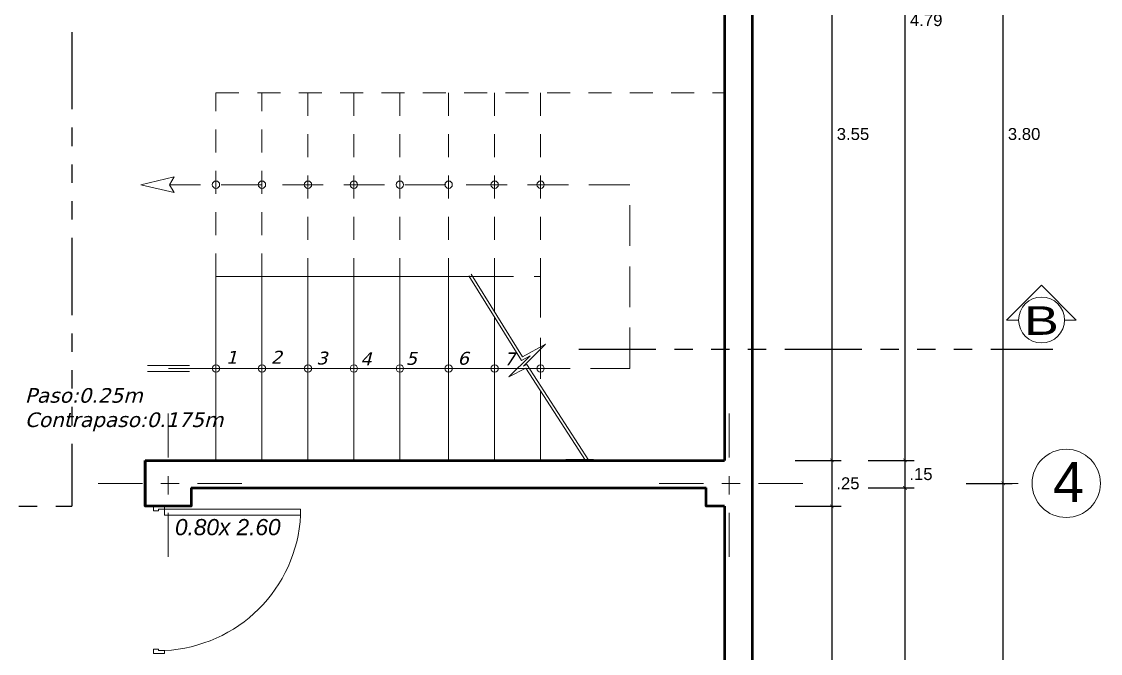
# Model space of a CAD drawing. Header units: millimetres. Extents: x 2033 to 2295, y 1536 to 1691.
# Drawn here: x 2112.84 to 2118.71, y 1624.19 to 1627.62 of the extents above; entities that cross this region are included whole.
import ezdxf

# ---------------------------------------------------------------- set-up
doc = ezdxf.new("R2010")
doc.units = ezdxf.units.MM
for name, pattern in [('ACAD_ISO06W100', [36, 24, -3, 0, -3, 0, -3, 0, -3]), ('ACAD_ISO10W100', [18, 12, -3, 0, -3]), ('HIDDEN2', [4.7625, 3.175, -1.5875]), ('RAYITAS', [0.375, 0.25, -0.125])]:
    doc.linetypes.add(name, pattern=pattern)
doc.layers.get('Defpoints').update_dxf_attribs({"color": 164})
for name, color, linetype, lineweight in [('cotas', 251, 'Continuous', 15), ('Ejes', 65, 'ACAD_ISO10W100', 15), ('escaleras', 30, 'Continuous', 15), ('Layer2', 2, 'Continuous', 9), ('MURO CORTE', 132, 'Continuous', 50), ('muroalto', 12, 'Continuous', 50), ('PISOS', 252, 'Continuous', 0), ('PYV', 30, 'Continuous', 13), ('Texto S.', 7, 'Continuous', 30), ('TEXTOS', 7, 'Continuous', 5)]:
    doc.layers.add(name, color=color, linetype=linetype, lineweight=lineweight)
doc.styles.add('ARIAL', font='arial.ttf', dxfattribs={"width": 1.3, "height": 0.1})
doc.styles.add('ARRR', font='arial.ttf', dxfattribs={"height": 0.1})
doc.styles.add('Micky-Arial', font='arial.ttf', dxfattribs={"width": 1.5, "height": 0.125})
doc.styles.get("Standard").update_dxf_attribs({"font": 'arial.ttf'})
doc.dimstyles.new('Aritek', dxfattribs={"dimtxt": 0.065, "dimasz": 0.02, "dimexe": 0.05, "dimexo": 0.15, "dimgap": 0.03, "dimtad": 2, "dimtih": 1, "dimtoh": 1, "dimzin": 4, "dimdsep": 46, "dimtxsty": 'Standard', "dimblk": 'ARCHTICK', "dimcen": 0.1, "dimclrt": 7, "dimadec": 0, "dimazin": 0, "dimtfac": 1, "dimtmove": 2, "dimatfit": 1, "dimldrblk": 'DOTSMALL', "dimfxl": 0.2, "dimfxlon": 1, "dimarcsym": 0})

# ---------------------------------------------------------------- blocks, each defined once
blk = doc.blocks.new('P')
at = {"linetype": 'Continuous'}
for p, q in [((0.06, 1), (0.02, 1)), ((0.02, 0.075), (0.02, 1)), ((0.06, 1), (0.06, 0.075)), ((0, 0), (0, 0.075)), ((0, 0.075), (0.02, 0.075)), ((0.06, 0.075), (0.02, 0.075)), ((0.02, 0.075), (0.02, 0.035)), ((0.98, 0.075), (0.98, 0.035)), ((1, 0.075), (0.98, 0.075)), ((1, 0), (1, 0.075)), ((0.03, 0), (0, 0)), ((0.02, 0.035), (0.03, 0.035)), ((0.03, 0.035), (0.03, 0)), ((0.97, 0.035), (0.97, 0)), ((0.98, 0.035), (0.97, 0.035)), ((0.97, 0), (1, 0))]:
    blk.add_line(p, q, dxfattribs=at)
blk.add_arc((0.0086, 0.0289), 0.9725, 2.71991, 86.96955, dxfattribs=at)
blk = doc.blocks.new('_ArchTick')
at = {"color": 0, "linetype": 'ByBlock', "const_width": 0.15}
blk.add_lwpolyline([(-0.5, -0.5), (0.5, 0.5)], dxfattribs=at)
blk = doc.blocks.new('*D123')
at = {"layer": 'cotas', "color": 0, "lineweight": -2, "transparency": 16777216}
for p, q in [((2117.0451, 1628.787), (2117.2951, 1628.787)), ((2117.2451, 1628.787), (2117.2451, 1625.2363)), ((2117.0451, 1625.2363), (2117.2951, 1625.2363))]:
    blk.add_line(p, q, dxfattribs=at)
at = {"layer": 'Defpoints', "color": 0, "transparency": 16777216}
for p in [(2116.6614, 1628.787), (2116.6614, 1625.2363), (2117.2451, 1625.2363)]:
    blk.add_point(p, dxfattribs=at)
at = {"layer": 'cotas', "color": 0, "lineweight": -2, "transparency": 16777216, "xscale": 0.02, "yscale": 0.02, "zscale": 0.02}
for p, rotation in [((2117.2451, 1628.787), 90), ((2117.2451, 1625.2363), 270)]:
    blk.add_blockref('_ArchTick', p, dxfattribs=dict(at, rotation=rotation))
at = {"layer": 'cotas', "color": 7, "transparency": 16777216, "insert": (2117.3597, 1627.0117), "char_height": 0.065, "attachment_point": 5}
blk.add_mtext('3.55', dxfattribs=at)
blk = doc.blocks.new('_DotSmall')
at = {"color": 0, "linetype": 'ByBlock', "const_width": 0.5}
blk.add_lwpolyline([(-0.0625, 0, 1), (0.0625, 0, 1)], format="xyb", close=True, dxfattribs=at)
blk = doc.blocks.new('*D124')
at = {"layer": 'cotas', "color": 0, "lineweight": -2, "transparency": 16777216}
for p, q in [((2117.0451, 1625.2363), (2117.2951, 1625.2363)), ((2117.2451, 1625.2363), (2117.2451, 1624.9863)), ((2117.0451, 1624.9863), (2117.2951, 1624.9863))]:
    blk.add_line(p, q, dxfattribs=at)
at = {"layer": 'Defpoints', "color": 0, "transparency": 16777216}
for p in [(2116.6614, 1625.2363), (2116.5614, 1624.9863), (2117.2451, 1624.9863)]:
    blk.add_point(p, dxfattribs=at)
at = {"layer": 'cotas', "color": 0, "lineweight": -2, "transparency": 16777216, "xscale": 0.02, "yscale": 0.02, "zscale": 0.02}
for p, rotation in [((2117.2451, 1625.2363), 90), ((2117.2451, 1624.9863), 270)]:
    blk.add_blockref('_ArchTick', p, dxfattribs=dict(at, rotation=rotation))
at = {"layer": 'cotas', "color": 7, "transparency": 16777216, "insert": (2117.3323, 1625.1113), "char_height": 0.065, "attachment_point": 5}
blk.add_mtext('.25', dxfattribs=at)
blk = doc.blocks.new('*D125')
at = {"layer": 'cotas', "color": 0, "lineweight": -2, "transparency": 16777216}
for p, q in [((2117.0451, 1624.9863), (2117.2951, 1624.9863)), ((2117.2451, 1624.9863), (2117.2451, 1621.2263)), ((2117.0451, 1621.2263), (2117.2951, 1621.2263))]:
    blk.add_line(p, q, dxfattribs=at)
at = {"layer": 'Defpoints', "color": 0, "transparency": 16777216}
for p in [(2116.5614, 1624.9863), (2116.6614, 1621.2263), (2117.2451, 1621.2263)]:
    blk.add_point(p, dxfattribs=at)
at = {"layer": 'cotas', "color": 0, "lineweight": -2, "transparency": 16777216, "xscale": 0.02, "yscale": 0.02, "zscale": 0.02}
for p, rotation in [((2117.2451, 1624.9863), 90), ((2117.2451, 1621.2263), 270)]:
    blk.add_blockref('_ArchTick', p, dxfattribs=dict(at, rotation=rotation))
at = {"layer": 'cotas', "color": 7, "transparency": 16777216, "insert": (2117.3595, 1623.1063), "char_height": 0.065, "attachment_point": 5}
blk.add_mtext('3.76', dxfattribs=at)
blk = doc.blocks.new('*D145')
at = {"layer": 'cotas', "color": 0, "lineweight": -2, "transparency": 16777216}
for p, q in [((2117.4421, 1630.0266), (2117.6921, 1630.0266)), ((2117.6421, 1630.0266), (2117.6421, 1625.2363)), ((2117.4421, 1625.2363), (2117.6921, 1625.2363))]:
    blk.add_line(p, q, dxfattribs=at)
at = {"layer": 'Defpoints', "color": 0, "transparency": 16777216}
for p in [(2116.6614, 1630.0266), (2116.6614, 1625.2363), (2117.6421, 1625.2363)]:
    blk.add_point(p, dxfattribs=at)
at = {"layer": 'cotas', "color": 0, "lineweight": -2, "transparency": 16777216, "xscale": 0.02, "yscale": 0.02, "zscale": 0.02}
for p, rotation in [((2117.6421, 1630.0266), 90), ((2117.6421, 1625.2363), 270)]:
    blk.add_blockref('_ArchTick', p, dxfattribs=dict(at, rotation=rotation))
at = {"layer": 'cotas', "color": 7, "transparency": 16777216, "insert": (2117.7579, 1627.6314), "char_height": 0.065, "attachment_point": 5}
blk.add_mtext('4.79', dxfattribs=at)
blk = doc.blocks.new('*D146')
at = {"layer": 'cotas', "color": 0, "lineweight": -2, "transparency": 16777216}
for p, q in [((2117.4421, 1625.2363), (2117.6921, 1625.2363)), ((2117.6421, 1625.2363), (2117.6421, 1625.0863)), ((2117.4421, 1625.0863), (2117.6921, 1625.0863))]:
    blk.add_line(p, q, dxfattribs=at)
at = {"layer": 'Defpoints', "color": 0, "transparency": 16777216}
for p in [(2116.6614, 1625.2363), (2116.5614, 1625.0863), (2117.6421, 1625.0863)]:
    blk.add_point(p, dxfattribs=at)
at = {"layer": 'cotas', "color": 0, "lineweight": -2, "transparency": 16777216, "xscale": 0.02, "yscale": 0.02, "zscale": 0.02}
for p, rotation in [((2117.6421, 1625.2363), 90), ((2117.6421, 1625.0863), 270)]:
    blk.add_blockref('_ArchTick', p, dxfattribs=dict(at, rotation=rotation))
at = {"layer": 'cotas', "color": 7, "transparency": 16777216, "insert": (2117.7293, 1625.1613), "char_height": 0.065, "attachment_point": 5}
blk.add_mtext('.15', dxfattribs=at)
blk = doc.blocks.new('*D147')
at = {"layer": 'cotas', "color": 0, "lineweight": -2, "transparency": 16777216}
for p, q in [((2117.4421, 1625.0863), (2117.6921, 1625.0863)), ((2117.6421, 1625.0863), (2117.6421, 1621.1263)), ((2117.4421, 1621.1263), (2117.6921, 1621.1263))]:
    blk.add_line(p, q, dxfattribs=at)
at = {"layer": 'Defpoints', "color": 0, "transparency": 16777216}
for p in [(2116.5614, 1625.0863), (2116.5614, 1621.1263), (2117.6421, 1621.1263)]:
    blk.add_point(p, dxfattribs=at)
at = {"layer": 'cotas', "color": 0, "lineweight": -2, "transparency": 16777216, "xscale": 0.02, "yscale": 0.02, "zscale": 0.02}
for p, rotation in [((2117.6421, 1625.0863), 90), ((2117.6421, 1621.1263), 270)]:
    blk.add_blockref('_ArchTick', p, dxfattribs=dict(at, rotation=rotation))
at = {"layer": 'cotas', "color": 7, "transparency": 16777216, "insert": (2117.7565, 1623.1063), "char_height": 0.065, "attachment_point": 5}
blk.add_mtext('3.96', dxfattribs=at)
blk = doc.blocks.new('*D207')
at = {"layer": 'cotas', "color": 0, "lineweight": -2, "transparency": 16777216}
for p, q in [((2117.9759, 1625.1113), (2118.2259, 1625.1113)), ((2118.1759, 1621.1013), (2118.1759, 1625.1113)), ((2117.9759, 1621.1013), (2118.2259, 1621.1013))]:
    blk.add_line(p, q, dxfattribs=at)
at = {"layer": 'Defpoints', "color": 0, "transparency": 16777216}
for p in [(2117.0864, 1625.1113), (2118.1759, 1625.1113), (2117.0864, 1621.1013)]:
    blk.add_point(p, dxfattribs=at)
at = {"layer": 'cotas', "color": 0, "lineweight": -2, "transparency": 16777216, "xscale": 0.02, "yscale": 0.02, "zscale": 0.02}
for p, rotation in [((2118.1759, 1625.1113), 90), ((2118.1759, 1621.1013), 270)]:
    blk.add_blockref('_ArchTick', p, dxfattribs=dict(at, rotation=rotation))
at = {"layer": 'cotas', "color": 7, "transparency": 16777216, "insert": (2118.2854, 1623.1063), "char_height": 0.065, "attachment_point": 5}
blk.add_mtext('4.01', dxfattribs=at)
blk = doc.blocks.new('*D203')
at = {"layer": 'cotas', "color": 0, "lineweight": -2, "transparency": 16777216}
for p, q in [((2117.9759, 1628.912), (2118.2259, 1628.912)), ((2118.1759, 1625.1113), (2118.1759, 1628.912)), ((2117.9759, 1625.1113), (2118.2259, 1625.1113))]:
    blk.add_line(p, q, dxfattribs=at)
at = {"layer": 'Defpoints', "color": 0, "transparency": 16777216}
for p in [(2117.0864, 1628.912), (2118.1759, 1628.912), (2117.0864, 1625.1113)]:
    blk.add_point(p, dxfattribs=at)
at = {"layer": 'cotas', "color": 0, "lineweight": -2, "transparency": 16777216, "xscale": 0.02, "yscale": 0.02, "zscale": 0.02}
for p, rotation in [((2118.1759, 1628.912), 90), ((2118.1759, 1625.1113), 270)]:
    blk.add_blockref('_ArchTick', p, dxfattribs=dict(at, rotation=rotation))
at = {"layer": 'cotas', "color": 7, "transparency": 16777216, "insert": (2118.2902, 1627.0117), "char_height": 0.065, "attachment_point": 5}
blk.add_mtext('3.80', dxfattribs=at)
blk = doc.blocks.new('Corte')
at = {"layer": 'TEXTOS', "color": 14, "ltscale": 0.0035}
for p, q in [((0.1476, 0.1688), (0.3377, -0.0212)), ((0.1476, 0.1038), (0.1476, 0.1688)), ((0.337, -0.0206), (0.1476, -0.21)), ((0.1476, -0.21), (0.1476, -0.1462))]:
    blk.add_line(p, q, dxfattribs=at)
blk.add_circle((0.1476, -0.0212), 0.125, dxfattribs=at)

msp = doc.modelspace()

# ---------------------------------------------------------------- linework, layer by layer
at = {"color": 41, "linetype": 'ACAD_ISO06W100', "ltscale": 0.0175}
for p, q in [((2113.112, 1627.5668), (2113.112, 1624.9863)), ((2115.8685, 1625.8417), (2118.4461, 1625.8417)), ((2111.905, 1624.9863), (2113.112, 1624.9863))]:
    msp.add_line(p, q, dxfattribs=at)
at = {"layer": 'Ejes', "ltscale": 0.02}
for p, q in [((2113.6364, 1624.7113), (2113.6364, 1625.5113)), ((2116.6864, 1624.7113), (2116.6864, 1625.5113)), ((2114.0364, 1625.1113), (2113.2364, 1625.1113)), ((2117.0864, 1625.1113), (2116.2864, 1625.1113)), ((2118.0181, 1625.1113), (2118.3338, 1625.1113))]:
    msp.add_line(p, q, dxfattribs=at)
at = {"layer": 'Ejes', "color": 32, "linetype": 'Continuous'}
msp.add_circle((2118.5194, 1625.1113), 0.1857, dxfattribs=at)
at = {"layer": 'escaleras'}
for p, q in [((2113.8964, 1626.2363), (2113.8964, 1625.2363)), ((2114.1464, 1626.2363), (2114.1464, 1625.2363)), ((2114.3964, 1626.2363), (2114.3964, 1625.2363)), ((2114.6464, 1626.2363), (2114.6464, 1625.2363)), ((2114.8964, 1626.2363), (2114.8964, 1625.2363)), ((2115.1614, 1626.2363), (2115.1614, 1625.2363)), ((2115.4114, 1626.0162), (2115.4114, 1625.2363)), ((2115.6614, 1625.6137), (2115.6614, 1625.2363))]:
    msp.add_line(p, q, dxfattribs=at)
at = {"layer": 'escaleras', "linetype": 'Continuous', "ltscale": 0.07}
msp.add_line((2115.2921, 1626.2363), (2113.8964, 1626.2363), dxfattribs=at)
at = {"layer": 'escaleras'}
for points in [[(2115.9052, 1625.2363), (2115.581, 1625.7382), (2115.4887, 1625.6901), (2115.6044, 1625.8057), (2115.558, 1625.7806), (2115.2717, 1626.2407)], [(2115.9231, 1625.2363), (2115.5861, 1625.7578), (2115.5684, 1625.7485), (2115.6879, 1625.8681), (2115.5633, 1625.8005), (2115.2845, 1626.2486)]]:
    msp.add_lwpolyline(points, dxfattribs=at)
at = {"layer": 'MURO CORTE'}
msp.add_line((2115.9492, 1625.2363), (2115.7992, 1625.2363), dxfattribs=at)
at = {"layer": 'muroalto', "linetype": 'Continuous', "ltscale": 0.07}
for p, q in [((2116.8114, 1635.2066), (2116.8114, 1615.1866)), ((2116.6614, 1628.787), (2116.6614, 1625.2363)), ((2113.5114, 1625.2363), (2116.6614, 1625.2363)), ((2113.5114, 1625.2363), (2113.5114, 1624.9863)), ((2113.7614, 1625.0863), (2116.5614, 1625.0863)), ((2116.6614, 1624.9863), (2116.6614, 1621.2263))]:
    msp.add_line(p, q, dxfattribs=at)
for points in [[(2113.5114, 1625.2363), (2113.7614, 1625.2363)], [(2113.7614, 1625.0863), (2113.7614, 1624.9863), (2113.5114, 1624.9863), (2113.5114, 1625.2363)], [(2116.8114, 1625.2363), (2116.8114, 1624.9863)], [(2116.6614, 1624.9863), (2116.5614, 1624.9863), (2116.5614, 1625.0863)]]:
    msp.add_lwpolyline(points, dxfattribs=at)
at = {"layer": 'PISOS', "linetype": 'RAYITAS', "ltscale": 0.5}
for p, q in [((2114.3964, 1627.2363), (2114.3964, 1626.2363)), ((2114.6464, 1627.2363), (2114.6464, 1626.2363)), ((2114.8964, 1627.2363), (2114.8964, 1626.2363)), ((2115.1614, 1627.2363), (2115.1614, 1626.2363)), ((2115.4114, 1627.2363), (2115.4114, 1626.2363)), ((2115.6614, 1627.2363), (2115.6614, 1626.2363))]:
    msp.add_line(p, q, dxfattribs=at)
at = {"layer": 'PISOS', "linetype": 'HIDDEN2', "ltscale": 0.07}
for p, q in [((2116.1464, 1626.7363), (2113.6439, 1626.7363)), ((2116.1464, 1625.7363), (2116.1464, 1626.7363)), ((2115.2921, 1626.2363), (2115.6614, 1626.2363)), ((2115.4114, 1626.0446), (2115.4114, 1626.2363)), ((2115.6614, 1626.2363), (2115.6614, 1625.6137)), ((2115.6, 1625.7363), (2116.1464, 1625.7363))]:
    msp.add_line(p, q, dxfattribs=at)
at = {"layer": 'PISOS'}
for p, q in [((2113.7523, 1625.7518), (2113.5237, 1625.7518)), ((2113.7523, 1625.7208), (2113.5237, 1625.7208)), ((2113.638, 1625.7363), (2115.6, 1625.7363))]:
    msp.add_line(p, q, dxfattribs=at)
at = {"layer": 'PISOS', "linetype": 'RAYITAS', "ltscale": 0.5}
for points in [[(2113.8964, 1626.2363), (2113.8964, 1627.2363)], [(2113.8964, 1627.2363), (2116.6614, 1627.2363)], [(2114.1464, 1626.2363), (2114.1464, 1627.2363)]]:
    msp.add_lwpolyline(points, dxfattribs=at)
at = {"layer": 'PISOS', "linetype": 'HIDDEN2'}
msp.add_lwpolyline([(2113.4886, 1626.7363), (2113.6688, 1626.7795), (2113.6439, 1626.7363), (2113.6688, 1626.6931), (2113.4886, 1626.7363)], dxfattribs=at)
at = {"layer": 'PISOS'}
for centre in [(2113.8964, 1626.7363), (2114.1464, 1626.7363), (2114.3964, 1626.7363), (2114.6464, 1626.7363), (2114.8964, 1626.7363), (2115.1614, 1626.7363), (2115.4114, 1626.7363), (2115.6614, 1626.7363), (2113.8964, 1625.7363), (2114.1464, 1625.7363), (2114.3964, 1625.7363), (2114.6464, 1625.7363), (2114.8964, 1625.7363), (2115.1614, 1625.7363), (2115.4114, 1625.7363), (2115.6614, 1625.7363)]:
    msp.add_circle(centre, 0.02, dxfattribs=at)

# ---------------------------------------------------------------- block references
at = {"layer": 'cotas', "rotation": 90}
msp.add_blockref('Corte', (2118.3637, 1625.8525), dxfattribs=at)
at = {"layer": 'PYV', "ltscale": 0.15, "xscale": 0.8003660914212247, "yscale": 0.8003660914212247, "zscale": 0.8003660914212247, "rotation": 270}
msp.add_blockref('P', (2113.5564, 1624.9863), dxfattribs=at)

# ---------------------------------------------------------------- texts
at = {"insert": (2113.9606, 1624.828), "char_height": 0.088, "width": 0.74437, "attachment_point": 8}
msp.add_mtext('{\\fArial|b0|i1|c0|p34;0.80x 2.60}', dxfattribs=at)
at = {"layer": 'Ejes', "color": 7, "linetype": 'Continuous', "style": 'Micky-Arial'}
msp.add_text('4', height=0.2187, dxfattribs=at).set_placement((2118.4467, 1625.0091))
at = {"layer": 'Layer2', "char_height": 0.07, "attachment_point": 1, "style": 'ARRR'}
for s, insert in [('{\\fVerdana|b0|i1|c0|p34;1}', (2113.9506, 1625.832)), ('{\\fVerdana|b0|i1|c0|p34;2}', (2114.1948, 1625.8327)), ('{\\fVerdana|b0|i1|c0|p34;3}', (2114.4416, 1625.828)), ('{\\fVerdana|b0|i1|c0|p34;4}', (2114.6814, 1625.8235)), ('{\\fVerdana|b0|i1|c0|p34;5}', (2114.9283, 1625.8261)), ('{\\fVerdana|b0|i1|c0|p34;6}', (2115.2098, 1625.8269)), ('{\\fVerdana|b0|i1|c0|p34;7}', (2115.4618, 1625.8235))]:
    msp.add_mtext(s, dxfattribs=dict(at, insert=insert))
at = {"layer": 'Texto S.', "insert": (2112.8568, 1625.6296), "char_height": 0.079397, "width": 1.184658, "attachment_point": 1}
msp.add_mtext('{\\fVerdana|b0|i1|c0|p34;Paso:0.25m\\PContrapaso:0.175m}', dxfattribs=at)
at = {"layer": 'TEXTOS', "ltscale": 0.005, "insert": (2118.2909, 1625.9194), "char_height": 0.155, "width": 1.686, "attachment_point": 7, "style": 'ARIAL'}
msp.add_mtext('B', dxfattribs=at)

# ---------------------------------------------------------------- dimensions: what is measured, and where the dimension line sits
at = {"layer": 'cotas'}
for base, p1, p2, picture, middle in [((2117.6421, 1625.2363), (2116.6614, 1630.0266), (2116.6614, 1625.2363), '*D145', (2117.7579, 1627.6314)), ((2118.1759, 1628.912), (2117.0864, 1625.1113), (2117.0864, 1628.912), '*D203', (2118.2902, 1627.0117)), ((2117.2451, 1625.2363), (2116.6614, 1628.787), (2116.6614, 1625.2363), '*D123', (2117.3597, 1627.0117)), ((2117.2451, 1624.9863), (2116.6614, 1625.2363), (2116.5614, 1624.9863), '*D124', (2117.3323, 1625.1113)), ((2117.6421, 1625.0863), (2116.6614, 1625.2363), (2116.5614, 1625.0863), '*D146', (2117.7293, 1625.1613)), ((2117.6421, 1621.1263), (2116.5614, 1625.0863), (2116.5614, 1621.1263), '*D147', (2117.7565, 1623.1063)), ((2118.1759, 1625.1113), (2117.0864, 1621.1013), (2117.0864, 1625.1113), '*D207', (2118.2854, 1623.1063)), ((2117.2451, 1621.2263), (2116.5614, 1624.9863), (2116.6614, 1621.2263), '*D125', (2117.3595, 1623.1063))]:
    dim = msp.add_linear_dim(base=base, p1=p1, p2=p2, angle=90, dimstyle='Aritek', dxfattribs=at)
    dim.commit()
    dim.dimension.update_dxf_attribs({"geometry": picture, "text_midpoint": middle})

doc.saveas('drawing.dxf')
